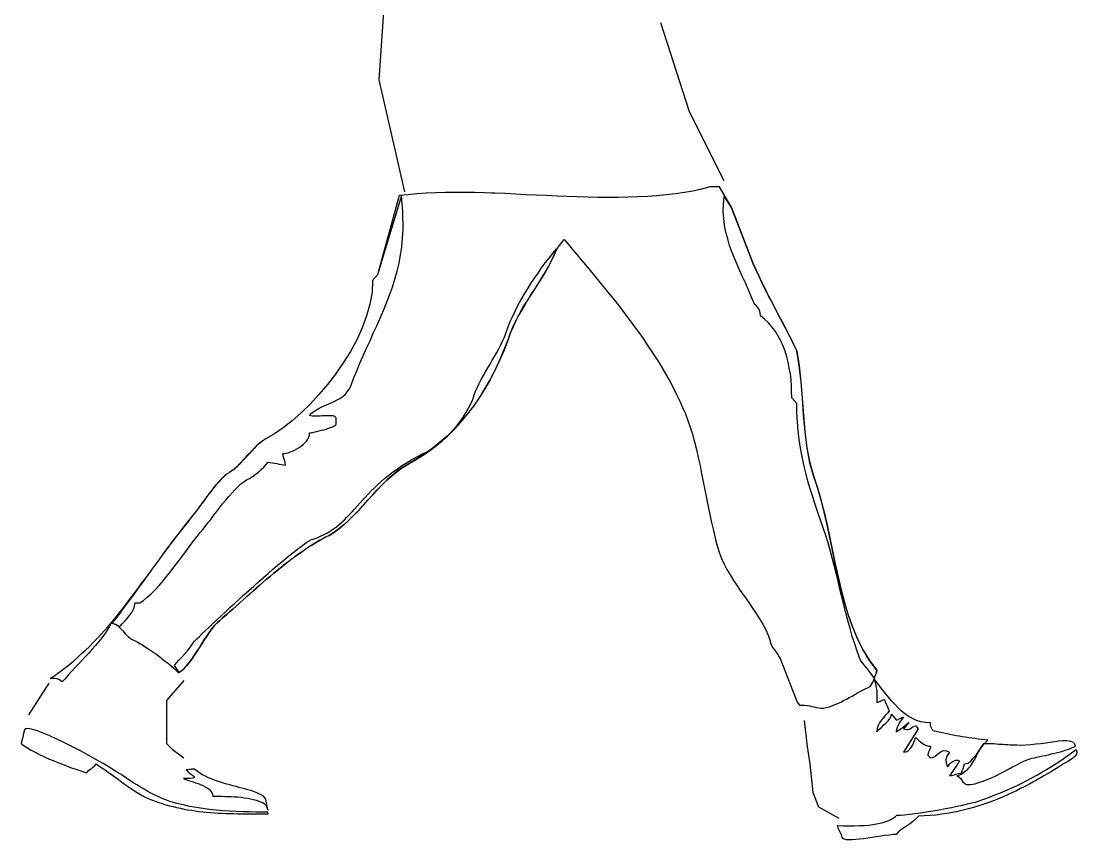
# Model space of a CAD drawing. Extents: x -9 to 154, y -154 to 88.
# Drawn here: x -9.1 to 153.9, y -153.9 to -27.6 of the extents above; entities that cross this region are included whole.
import ezdxf

# ---------------------------------------------------------------- set-up
doc = ezdxf.new("R2010")
doc.units = 0
doc.header["$LTSCALE"] = 25
doc.layers.get('0').update_dxf_attribs({"linetype": 'CONTINUOUS'})
for name, color, linetype in [('3', 7, 'CONTINUOUS'), ('4', 7, 'CONTINUOUS'), ('7', 7, 'CONTINUOUS')]:
    doc.layers.add(name, color=color, linetype=linetype)

msp = doc.modelspace()

# ---------------------------------------------------------------- linework, layer by layer
for p, q in [((-4.86, -129.73), (-7.97, -134.61)), ((15.98, -129.29), (13.32, -132.39)), ((13.32, -132.39), (13.32, -135.5)), ((13.32, -135.5), (13.32, -139.04)), ((111.78, -135.5), (112.22, -139.49)), ((13.32, -139.04), (14.21, -139.93)), ((14.21, -139.93), (15.98, -141.26)), ((112.22, -139.49), (112.66, -142.15)), ((112.66, -142.15), (113.11, -146.58)), ((113.11, -146.58), (113.99, -148.79)), ((113.99, -148.79), (117.1, -150.57))]:
    msp.add_line(p, q)
for points in [[(50.13, -53.93), (46.14, -36.65), (47.47, -17.14), (47.47, -11.82), (46.14, -7.39)], [(89.6, -27.78), (94.04, -41.52), (99.36, -52.16)]]:
    msp.add_lwpolyline(points)
at = {"layer": '3', "linetype": 'CONTINUOUS'}
for points in [[(4.9, -120.49), (5.1, -120.51), (5.28, -120.57), (5.46, -120.64), (5.64, -120.72), (5.79, -120.82), (5.91, -120.87), (6.07, -120.92), (6.19, -120.95), (6.5, -120.59), (6.88, -120.18), (7.24, -119.75), (7.62, -119.29), (7.95, -118.84), (8.2, -118.33), (8.38, -117.85), (8.46, -117.34), (9.19, -117.34), (9.75, -116.96), (10.34, -116.47), (10.95, -115.94), (11.56, -115.33), (12.17, -114.64), (12.78, -113.93), (13.39, -113.2), (14.02, -112.41), (14.63, -111.62), (15.21, -110.83), (15.82, -110.05), (16.41, -109.26), (16.97, -108.5), (17.5, -107.78), (18.04, -107.1), (18.54, -106.49), (18.92, -106.03), (19.31, -105.55), (19.71, -105.01), (20.14, -104.46), (20.58, -103.87), (21.03, -103.29), (21.52, -102.68), (21.97, -102.07), (22.46, -101.48), (22.94, -100.92), (23.4, -100.39), (23.88, -99.88), (24.34, -99.42), (24.79, -98.99), (25.25, -98.64), (25.68, -98.36), (26.12, -98.15), (26.57, -97.87), (27.03, -97.54), (27.51, -97.16), (27.95, -96.78), (28.35, -96.37), (28.73, -95.99), (29.04, -95.64), (29.34, -95.66), (29.67, -95.71), (30, -95.76), (30.36, -95.84), (30.71, -95.94), (31.05, -95.99), (31.38, -96.04), (31.68, -96.07), (31.63, -95.66), (31.5, -95.18), (31.35, -94.7), (31.3, -94.29), (31.53, -94.27), (31.81, -94.24), (32.09, -94.16), (32.42, -94.04), (32.75, -93.91), (33.1, -93.76), (33.43, -93.58), (33.79, -93.38), (34.09, -93.15), (34.4, -92.92), (34.68, -92.64), (34.93, -92.36), (35.14, -92.08), (35.29, -91.78), (35.39, -91.45), (35.42, -91.11), (35.52, -91.11), (35.7, -91.06), (35.95, -91.04), (36.23, -90.96), (36.53, -90.89), (36.89, -90.81), (37.25, -90.71), (37.63, -90.61), (37.98, -90.51), (38.34, -90.38), (38.64, -90.28), (38.95, -90.15), (39.18, -90.05), (39.38, -89.95), (39.48, -89.84), (39.53, -89.74), (39.53, -88.88), (39.48, -88.73), (39.38, -88.62), (39.23, -88.55), (39, -88.5), (38.72, -88.45), (38.41, -88.45), (38.08, -88.45), (37.75, -88.47), (37.4, -88.5), (37.04, -88.52), (36.69, -88.55), (36.38, -88.55), (36.08, -88.55), (35.8, -88.52), (35.59, -88.47), (35.42, -88.4), (35.72, -88.07), (36.08, -87.79), (36.46, -87.53), (36.89, -87.3), (37.32, -87.1), (37.78, -86.9), (38.26, -86.69), (38.74, -86.49), (39.2, -86.26), (39.66, -86.03), (40.09, -85.78), (40.52, -85.47), (40.9, -85.17), (41.23, -84.79), (41.54, -84.38), (41.77, -83.9), (42.2, -82.7), (42.68, -81.54), (43.17, -80.37), (43.67, -79.22), (44.21, -78.05), (44.74, -76.89), (45.25, -75.74), (45.78, -74.57), (46.32, -73.4), (46.82, -72.24), (47.31, -71.04), (47.77, -69.85), (48.2, -68.63), (48.58, -67.41), (48.93, -66.16), (49.24, -64.92), (49.67, -62.4), (49.85, -59.71), (49.8, -57.01), (49.59, -54.5), (45.88, -66.7), (45.15, -67.61), (45.05, -69.41), (44.72, -71.24), (44.21, -73.07), (43.52, -74.9), (42.68, -76.73), (41.72, -78.54), (40.62, -80.32), (39.43, -82.02), (38.19, -83.64), (36.84, -85.19), (35.49, -86.67), (34.09, -88.01), (32.7, -89.23), (31.32, -90.33), (29.98, -91.27), (28.68, -92.03), (28.33, -92.23), (27.97, -92.49), (27.59, -92.79), (27.21, -93.12), (26.83, -93.5), (26.45, -93.91), (26.06, -94.32), (25.68, -94.72), (25.3, -95.16), (24.92, -95.56), (24.54, -95.97), (24.16, -96.35), (23.78, -96.68), (23.4, -96.98), (23.04, -97.24), (22.69, -97.44), (22.38, -97.65), (22.08, -97.92), (21.75, -98.26), (21.39, -98.64), (21.03, -99.04), (20.65, -99.5), (20.3, -99.96), (19.92, -100.44), (19.53, -100.92), (19.18, -101.41), (18.85, -101.89), (18.52, -102.35), (18.19, -102.75), (17.91, -103.16), (17.65, -103.49), (17.43, -103.77), (16.61, -104.79), (15.8, -105.8), (15.01, -106.82), (14.2, -107.86), (13.44, -108.93), (12.65, -109.97), (11.89, -111.04), (11.1, -112.1), (10.34, -113.17), (9.57, -114.24), (8.79, -115.28), (8.02, -116.35), (7.26, -117.39), (6.47, -118.43), (5.69, -119.47), (4.9, -120.49)], [(122.57, -129), (122.39, -128.65), (122.14, -128.26), (121.81, -127.86), (121.48, -127.45), (121.12, -127.07), (120.82, -126.66), (120.54, -126.28), (120.36, -125.93), (119.95, -124.81), (119.57, -123.67), (119.19, -122.5), (118.86, -121.3), (118.51, -120.08), (118.2, -118.89), (117.9, -117.64), (117.59, -116.42), (117.29, -115.2), (117.01, -113.98), (116.7, -112.76), (116.4, -111.57), (116.09, -110.38), (115.79, -109.21), (115.46, -108.06), (115.13, -106.95), (114.69, -105.75), (114.29, -104.58), (113.88, -103.39), (113.47, -102.17), (113.09, -100.97), (112.71, -99.75), (112.36, -98.53), (112.03, -97.29), (111.72, -96.02), (111.47, -94.75), (111.21, -93.45), (111.01, -92.13), (110.86, -90.78), (110.73, -89.41), (110.65, -88.01), (110.63, -86.59), (109.87, -85.68), (109.84, -84.74), (109.82, -83.82), (109.74, -82.91), (109.64, -81.99), (109.48, -81.1), (109.31, -80.21), (109.1, -79.35), (108.85, -78.51), (108.54, -77.7), (108.19, -76.91), (107.78, -76.17), (107.35, -75.46), (106.84, -74.78), (106.28, -74.14), (105.67, -73.56), (105.01, -73.02), (104.99, -72.57), (104.89, -72.24), (104.76, -71.96), (104.58, -71.73), (104.4, -71.52), (104.23, -71.32), (104.05, -71.07), (103.89, -70.76), (103.51, -69.82), (103.13, -68.91), (102.7, -67.97), (102.27, -67.03), (101.84, -66.09), (101.43, -65.12), (101, -64.15), (100.62, -63.19), (100.26, -62.17), (99.96, -61.18), (99.68, -60.14), (99.47, -59.1), (99.35, -58.01), (99.27, -56.91), (99.3, -55.8), (99.42, -54.63), (100.52, -56.33), (103.13, -63.09), (103.49, -64), (103.87, -64.97), (104.3, -65.93), (104.76, -66.92), (105.24, -67.94), (105.72, -68.93), (106.26, -69.95), (106.77, -70.96), (107.3, -71.98), (107.81, -72.97), (108.32, -73.94), (108.82, -74.9), (109.31, -75.84), (109.79, -76.76), (110.22, -77.62), (110.63, -78.46), (110.98, -80.75), (111.24, -83.21), (111.44, -85.75), (111.64, -88.35), (111.87, -90.91), (112.2, -93.4), (112.64, -95.74), (113.25, -97.9), (113.83, -99.65), (114.36, -101.46), (114.85, -103.36), (115.3, -105.29), (115.71, -107.28), (116.14, -109.28), (116.55, -111.29), (117.01, -113.32), (117.46, -115.33), (118, -117.29), (118.58, -119.22), (119.24, -121.1), (120, -122.9), (120.87, -124.61), (121.86, -126.23), (122.98, -127.73), (122.93, -128.06), (122.77, -128.39), (122.65, -128.7), (122.57, -129)], [(15.27, -128.09), (14.53, -126.99), (14.86, -126.61), (15.24, -126.18), (15.67, -125.72), (16.1, -125.27), (16.51, -124.78), (16.87, -124.33), (17.17, -123.89), (17.37, -123.54), (17.65, -123.26), (18.01, -122.9), (18.42, -122.52), (18.85, -122.06), (19.36, -121.61), (19.89, -121.07), (20.47, -120.54), (21.08, -119.96), (21.75, -119.35), (22.41, -118.74), (23.09, -118.07), (23.83, -117.44), (24.54, -116.75), (25.28, -116.09), (26.04, -115.41), (26.78, -114.75), (27.54, -114.09), (28.28, -113.42), (29.01, -112.79), (29.75, -112.15), (30.44, -111.54), (31.12, -110.99), (31.78, -110.43), (32.42, -109.92), (33.03, -109.44), (33.59, -109), (34.09, -108.62), (34.58, -108.27), (35.01, -107.99), (35.36, -107.76), (35.7, -107.58), (35.95, -107.48), (36.56, -107.28), (37.12, -107.05), (37.65, -106.79), (38.16, -106.51), (38.64, -106.23), (39.1, -105.93), (39.56, -105.6), (39.99, -105.24), (40.4, -104.89), (40.8, -104.51), (41.18, -104.12), (41.59, -103.72), (41.97, -103.29), (42.35, -102.85), (42.76, -102.42), (43.17, -101.97), (43.57, -101.51), (44, -101.05), (44.44, -100.57), (44.89, -100.11), (45.38, -99.63), (45.88, -99.12), (46.42, -98.64), (46.98, -98.15), (47.59, -97.67), (48.22, -97.16), (48.91, -96.68), (49.62, -96.2), (50.38, -95.71), (51.2, -95.23), (52.06, -94.75), (52.97, -94.29), (53.53, -94.01), (54.12, -93.66), (54.73, -93.25), (55.31, -92.82), (55.9, -92.31), (56.48, -91.78), (57.04, -91.22), (57.6, -90.61), (58.13, -90), (58.64, -89.34), (59.12, -88.68), (59.56, -87.99), (59.94, -87.3), (60.29, -86.62), (60.6, -85.93), (60.83, -85.25), (61.05, -84.66), (61.31, -84.05), (61.61, -83.47), (61.92, -82.86), (62.25, -82.27), (62.58, -81.69), (62.93, -81.08), (63.27, -80.49), (63.62, -79.91), (63.98, -79.3), (64.31, -78.71), (64.64, -78.13), (64.94, -77.52), (65.22, -76.94), (65.48, -76.33), (65.7, -75.74), (66.01, -74.9), (66.34, -74.04), (66.72, -73.18), (67.13, -72.31), (67.58, -71.47), (68.04, -70.61), (68.52, -69.75), (69.06, -68.91), (69.57, -68.07), (70.13, -67.25), (70.68, -66.44), (71.24, -65.65), (71.8, -64.89), (72.39, -64.13), (72.97, -63.42), (73.53, -62.71), (73.15, -63.62), (72.74, -64.51), (72.29, -65.4), (71.8, -66.26), (71.29, -67.1), (70.76, -67.97), (70.23, -68.8), (69.69, -69.64), (69.13, -70.51), (68.63, -71.35), (68.12, -72.21), (67.64, -73.07), (67.18, -73.94), (66.77, -74.83), (66.39, -75.74), (66.09, -76.66), (65.42, -78.31), (64.74, -79.91), (64.03, -81.46), (63.27, -82.93), (62.45, -84.33), (61.59, -85.7), (60.7, -87), (59.76, -88.22), (58.77, -89.41), (57.73, -90.53), (56.63, -91.6), (55.49, -92.59), (54.3, -93.55), (53.05, -94.44), (51.73, -95.28), (50.36, -96.07), (49.59, -96.55), (48.83, -97.11), (48.1, -97.72), (47.33, -98.41), (46.6, -99.14), (45.86, -99.93), (45.12, -100.72), (44.39, -101.51), (43.65, -102.32), (42.91, -103.11), (42.17, -103.87), (41.44, -104.61), (40.7, -105.29), (39.94, -105.93), (39.18, -106.49), (38.41, -106.95), (37.88, -107.2), (37.35, -107.48), (36.81, -107.78), (36.31, -108.09), (35.75, -108.42), (35.21, -108.77), (34.68, -109.13), (34.15, -109.49), (33.61, -109.87), (33.08, -110.27), (32.54, -110.68), (31.99, -111.09), (31.45, -111.49), (30.92, -111.93), (30.38, -112.36), (29.85, -112.82), (29.32, -113.25), (28.78, -113.7), (28.25, -114.16), (27.72, -114.62), (27.18, -115.08), (26.65, -115.53), (26.14, -116.02), (25.61, -116.47), (25.1, -116.93), (24.57, -117.39), (24.06, -117.85), (23.55, -118.28), (23.04, -118.74), (22.53, -119.17), (22.02, -119.6), (21.54, -120.03), (21.14, -120.41), (20.73, -120.84), (20.32, -121.35), (19.92, -121.89), (19.53, -122.45), (19.15, -123.03), (18.75, -123.64), (18.37, -124.25), (17.98, -124.86), (17.6, -125.44), (17.22, -126), (16.84, -126.54), (16.46, -127.02), (16.05, -127.45), (15.67, -127.81), (15.27, -128.09)], [(135.35, -144.02), (135.5, -144.07), (135.68, -144.22), (135.89, -144.45), (136.09, -144.68), (136.29, -144.93), (136.5, -145.16), (136.67, -145.31), (136.83, -145.37), (137.46, -145.34), (138.1, -145.24), (138.76, -145.06), (139.42, -144.86), (140.05, -144.6), (140.71, -144.32), (141.37, -144.02), (142.04, -143.66), (142.67, -143.33), (143.31, -142.98), (143.94, -142.65), (144.58, -142.32), (145.19, -142.01), (145.77, -141.73), (146.38, -141.5), (146.94, -141.3), (147.32, -141.22), (147.7, -141.12), (148.13, -141.05), (148.57, -140.94), (149.02, -140.87), (149.48, -140.77), (149.96, -140.64), (150.45, -140.54), (150.9, -140.44), (151.36, -140.31), (151.82, -140.18), (152.22, -140.03), (152.63, -139.9), (153.01, -139.75), (153.34, -139.6), (153.65, -139.42), (153.57, -139.11), (153.37, -138.89), (153.09, -138.76), (152.71, -138.66), (152.25, -138.63), (151.72, -138.63), (151.11, -138.68), (150.47, -138.76), (149.76, -138.86), (149.05, -138.96), (148.31, -139.06), (147.55, -139.14), (146.79, -139.24), (146.02, -139.29), (145.31, -139.32), (144.6, -139.29), (144.37, -139.29), (144.12, -139.29), (143.84, -139.27), (143.53, -139.27), (143.2, -139.24), (142.87, -139.22), (142.52, -139.19), (142.16, -139.17), (141.81, -139.17), (141.45, -139.14), (141.07, -139.11), (140.74, -139.09), (140.38, -139.09), (140.05, -139.06), (139.75, -139.06), (139.47, -139.06), (139.27, -139.34), (139.06, -139.65), (138.86, -140), (138.66, -140.36), (138.45, -140.74), (138.25, -141.12), (138.05, -141.5), (137.82, -141.88), (137.56, -142.27), (137.33, -142.62), (137.05, -142.95), (136.78, -143.26), (136.44, -143.51), (136.11, -143.74), (135.76, -143.92), (135.35, -144.02)], [(28.94, -149.33), (28.68, -147.6), (28.3, -147.17), (27.95, -146.97), (27.56, -146.79), (27.16, -146.61), (26.75, -146.46), (26.32, -146.31), (25.89, -146.18), (25.43, -146.03), (24.97, -145.9), (24.51, -145.8), (24.06, -145.67), (23.57, -145.54), (23.09, -145.42), (22.61, -145.29), (22.13, -145.16), (21.67, -145.01), (21.19, -144.86), (20.73, -144.68), (20.25, -144.5), (19.79, -144.32), (19.33, -144.09), (18.9, -143.87), (18.47, -143.61), (18.04, -143.31), (17.63, -142.98), (17.5, -142.98), (17.35, -142.98), (17.17, -143), (16.99, -143.03), (16.82, -143.05), (16.64, -143.08), (16.49, -143.1), (16.33, -143.1), (16.66, -143.43), (17.02, -143.71), (17.35, -143.94), (17.58, -144.15), (17.63, -144.27), (17.4, -144.37), (16.87, -144.43), (15.93, -144.45), (16.15, -144.55), (16.41, -144.65), (16.74, -144.76), (17.07, -144.86), (17.43, -144.96), (17.81, -145.09), (18.19, -145.21), (18.57, -145.37), (18.95, -145.52), (19.28, -145.7), (19.61, -145.87), (19.89, -146.1), (20.12, -146.33), (20.3, -146.58), (20.4, -146.86), (20.45, -147.17), (20.88, -147.17), (21.34, -147.17), (21.82, -147.17), (22.3, -147.19), (22.79, -147.19), (23.3, -147.22), (23.83, -147.25), (24.34, -147.27), (24.85, -147.32), (25.33, -147.4), (25.81, -147.47), (26.29, -147.55), (26.73, -147.65), (27.16, -147.78), (27.56, -147.93), (27.92, -148.08), (28.17, -148.14), (28.4, -148.29), (28.58, -148.49), (28.71, -148.69), (28.81, -148.92), (28.89, -149.13), (28.94, -149.28), (28.94, -149.33)]]:
    msp.add_lwpolyline(points, dxfattribs=at)
at = {"layer": '4', "linetype": 'CONTINUOUS'}
for points in [[(4.82, -120.36), (4.52, -120.95), (4.16, -121.56), (3.75, -122.14), (3.32, -122.75), (2.84, -123.33), (2.36, -123.92), (1.85, -124.5), (1.32, -125.09), (0.78, -125.67), (0.22, -126.26), (-0.31, -126.82), (-0.84, -127.38), (-1.35, -127.93), (-1.86, -128.49), (-2.34, -129.03), (-2.78, -129.53), (-2.98, -129.36), (-3.18, -129.2), (-3.41, -129.1), (-3.66, -129.05), (-3.89, -129), (-4.15, -128.98), (-4.4, -128.98), (-4.63, -128.98), (-4.07, -128.62), (-3.49, -128.21), (-2.88, -127.78), (-2.27, -127.32), (-1.66, -126.84), (-1.05, -126.31), (-0.44, -125.77), (0.17, -125.22), (0.81, -124.63), (1.42, -124.05), (2, -123.44), (2.59, -122.83), (3.17, -122.22), (3.75, -121.58), (4.29, -120.97), (4.82, -120.36)], [(139.57, -139.06), (139.65, -138.96), (140.15, -138.53), (139.65, -138.48), (139.14, -138.4), (138.63, -138.35), (138.15, -138.28), (137.64, -138.23), (137.16, -138.15), (136.67, -138.07), (136.19, -138), (135.71, -137.92), (135.23, -137.84), (134.74, -137.74), (134.26, -137.64), (133.8, -137.54), (133.32, -137.44), (132.86, -137.34), (132.38, -137.21), (132.13, -137.18), (131.9, -137.13), (131.69, -137.01), (131.54, -136.88), (131.41, -136.68), (131.34, -136.45), (131.29, -136.17), (131.26, -135.86), (130.5, -135.81), (129.79, -135.68), (129.13, -135.46), (128.49, -135.18), (127.88, -134.85), (127.3, -134.44), (126.76, -133.98), (126.23, -133.5), (125.75, -132.97), (125.26, -132.43), (124.78, -131.87), (124.35, -131.31), (123.89, -130.75), (123.46, -130.2), (123.05, -129.66), (122.62, -129.15), (122.85, -130.14), (122.98, -130.98), (123, -131.77), (123, -132.69), (123.16, -132.66), (123.28, -132.61), (123.43, -132.56), (123.59, -132.46), (123.71, -132.38), (123.87, -132.33), (123.99, -132.28), (124.15, -132.25), (124.27, -132.66), (124.53, -133.14), (124.76, -133.63), (124.88, -134.03), (124.58, -134.39), (124.27, -134.72), (123.97, -135.07), (123.66, -135.46), (123.41, -135.86), (123.18, -136.27), (123.05, -136.73), (123, -137.21), (123.31, -136.88), (123.69, -136.55), (124.04, -136.19), (124.43, -135.86), (124.76, -135.51), (125.01, -135.18), (125.19, -134.82), (125.26, -134.49), (126, -135.4), (126.15, -135.38), (126.31, -135.33), (126.43, -135.25), (126.59, -135.18), (126.71, -135.1), (126.84, -135.02), (126.99, -134.97), (127.12, -134.95), (126.97, -135.15), (126.79, -135.38), (126.61, -135.63), (126.43, -135.91), (126.26, -136.22), (126.13, -136.55), (126.03, -136.88), (126, -137.21), (126.46, -136.95), (126.92, -136.62), (127.35, -136.27), (127.7, -135.96), (127.91, -135.79), (127.91, -135.81), (127.65, -136.09), (127.12, -136.75), (127.5, -136.85), (127.78, -136.88), (128.03, -136.83), (128.21, -136.7), (128.39, -136.57), (128.57, -136.45), (128.77, -136.34), (129.03, -136.32), (129.38, -136.75), (127.12, -140.38), (127.5, -140.33), (127.83, -140.16), (128.11, -139.9), (128.34, -139.57), (128.54, -139.22), (128.72, -138.83), (128.87, -138.45), (129.03, -138.1), (129.2, -138.3), (129.43, -138.5), (129.69, -138.73), (129.99, -138.96), (130.32, -139.17), (130.65, -139.32), (130.96, -139.42), (131.26, -139.47), (131.21, -139.8), (131.08, -140.16), (130.93, -140.49), (130.88, -140.82), (131.26, -141.27), (131.64, -141.2), (132, -140.99), (132.3, -140.74), (132.61, -140.49), (132.94, -140.26), (133.29, -140.13), (133.73, -140.16), (134.23, -140.38), (133.8, -140.99), (133.65, -141.5), (133.68, -142.04), (133.88, -142.65), (134.03, -142.47), (134.21, -142.24), (134.44, -142.04), (134.67, -141.83), (134.92, -141.71), (135.2, -141.6), (135.48, -141.63), (135.76, -141.73), (135.61, -141.93), (135.43, -142.21), (135.23, -142.54), (135, -142.88), (134.79, -143.21), (134.59, -143.51), (134.41, -143.79), (134.23, -143.99), (134.51, -143.97), (134.74, -143.92), (134.97, -143.87), (135.17, -143.76), (135.4, -143.69), (135.61, -143.64), (135.86, -143.59), (136.11, -143.56), (136.17, -143.21), (136.32, -142.88), (136.44, -142.52), (136.5, -142.19), (137.03, -142.06), (137.51, -141.76), (137.94, -141.27), (138.38, -140.72), (138.78, -140.11), (138.88, -139.95), (138.88, -139.95), (139.57, -139.06)]]:
    msp.add_lwpolyline(points, dxfattribs=at)
at = {"layer": '7', "linetype": 'CONTINUOUS'}
for points in [[(4.77, -120.46), (5.25, -120.57), (5.74, -120.84), (6.17, -121.23), (6.6, -121.66), (7.01, -122.14), (7.44, -122.57), (7.92, -122.95), (8.46, -123.18), (8.81, -123.36), (9.22, -123.59), (9.62, -123.82), (10.03, -124.1), (10.46, -124.38), (10.92, -124.68), (11.38, -124.99), (11.84, -125.32), (12.27, -125.65), (12.72, -126), (13.18, -126.36), (13.61, -126.71), (14.02, -127.07), (14.43, -127.43), (14.83, -127.78), (15.19, -128.14), (15.62, -127.83), (16.03, -127.48), (16.43, -127.04), (16.82, -126.56), (17.22, -126.03), (17.6, -125.44), (17.98, -124.86), (18.39, -124.25), (18.77, -123.64), (19.15, -123.03), (19.53, -122.45), (19.94, -121.86), (20.32, -121.33), (20.73, -120.84), (21.14, -120.41), (21.57, -120.03), (22.05, -119.6), (22.56, -119.17), (23.07, -118.74), (23.57, -118.28), (24.08, -117.82), (24.59, -117.36), (25.1, -116.91), (25.63, -116.45), (26.14, -115.99), (26.67, -115.53), (27.21, -115.08), (27.72, -114.62), (28.25, -114.16), (28.78, -113.7), (29.32, -113.25), (29.85, -112.79), (30.38, -112.36), (30.92, -111.93), (31.48, -111.49), (32.01, -111.06), (32.54, -110.66), (33.08, -110.25), (33.61, -109.87), (34.15, -109.49), (34.68, -109.11), (35.21, -108.75), (35.77, -108.42), (36.31, -108.09), (36.84, -107.76), (37.35, -107.45), (37.88, -107.17), (38.41, -106.92), (39.18, -106.46), (39.94, -105.9), (40.7, -105.29), (41.44, -104.61), (42.17, -103.87), (42.94, -103.11), (43.67, -102.32), (44.41, -101.51), (45.12, -100.72), (45.86, -99.91), (46.62, -99.14), (47.36, -98.41), (48.1, -97.72), (48.86, -97.11), (49.62, -96.55), (50.38, -96.07), (51.75, -95.28), (53.08, -94.44), (54.32, -93.55), (55.54, -92.59), (56.68, -91.6), (57.78, -90.53), (58.82, -89.41), (59.81, -88.22), (60.75, -87), (61.64, -85.7), (62.48, -84.33), (63.29, -82.91), (64.05, -81.43), (64.79, -79.91), (65.48, -78.31), (66.11, -76.63), (66.42, -75.72), (66.8, -74.8), (67.2, -73.91), (67.66, -73.05), (68.14, -72.18), (68.65, -71.32), (69.19, -70.48), (69.74, -69.62), (70.28, -68.78), (70.81, -67.94), (71.35, -67.08), (71.88, -66.21), (72.36, -65.35), (72.82, -64.46), (73.22, -63.55), (73.61, -62.63), (74.72, -61.26), (75.36, -62.02), (76.02, -62.81), (76.68, -63.6), (77.34, -64.41), (78.03, -65.2), (78.71, -66.04), (79.4, -66.85), (80.09, -67.69), (80.8, -68.55), (81.48, -69.39), (82.17, -70.25), (82.88, -71.14), (83.57, -72.03), (84.25, -72.92), (84.91, -73.81), (85.6, -74.73), (86.26, -75.64), (86.9, -76.56), (87.53, -77.5), (88.17, -78.44), (88.78, -79.38), (89.39, -80.32), (89.97, -81.28), (90.53, -82.25), (91.06, -83.21), (91.6, -84.2), (92.08, -85.19), (92.56, -86.19), (92.99, -87.18), (93.43, -88.17), (93.83, -89.18), (94.19, -90.2), (94.52, -91.32), (94.85, -92.49), (95.13, -93.68), (95.41, -94.88), (95.69, -96.12), (95.94, -97.39), (96.2, -98.64), (96.45, -99.91), (96.68, -101.2), (96.93, -102.45), (97.19, -103.72), (97.47, -104.94), (97.75, -106.16), (98.02, -107.35), (98.36, -108.52), (98.69, -109.64), (99.02, -110.48), (99.4, -111.34), (99.83, -112.18), (100.34, -113.02), (100.87, -113.88), (101.43, -114.72), (102.01, -115.58), (102.62, -116.42), (103.21, -117.26), (103.79, -118.13), (104.35, -118.96), (104.89, -119.8), (105.39, -120.64), (105.83, -121.51), (106.21, -122.34), (106.54, -123.18), (106.59, -123.54), (106.74, -123.89), (106.94, -124.25), (107.17, -124.58), (107.43, -124.94), (107.68, -125.29), (107.88, -125.62), (108.04, -125.93), (110.7, -132.66), (111.03, -133.14), (111.82, -133.14), (112.23, -133.17), (112.61, -133.22), (112.97, -133.3), (113.3, -133.37), (113.65, -133.47), (114.01, -133.52), (114.36, -133.58), (114.77, -133.6), (115.2, -133.5), (115.63, -133.37), (116.07, -133.22), (116.52, -133.04), (116.96, -132.84), (117.41, -132.63), (117.84, -132.41), (118.3, -132.18), (118.73, -131.95), (119.17, -131.72), (119.57, -131.47), (120, -131.24), (120.41, -131.01), (120.79, -130.81), (121.17, -130.6), (121.53, -130.42), (121.68, -130.37), (121.86, -130.25), (122.04, -130.07), (122.22, -129.84), (122.37, -129.59), (122.49, -129.36), (122.6, -129.13), (122.62, -128.98), (122.7, -128.7), (122.83, -128.37), (122.95, -128.04), (123, -127.71), (121.88, -126.21), (120.89, -124.58), (120.03, -122.88), (119.27, -121.07), (118.61, -119.22), (118.02, -117.29), (117.49, -115.31), (117.03, -113.3), (116.57, -111.29), (116.17, -109.26), (115.74, -107.25), (115.33, -105.27), (114.87, -103.34), (114.39, -101.43), (113.86, -99.63), (113.27, -97.87), (112.66, -95.71), (112.23, -93.38), (111.92, -90.91), (111.7, -88.35), (111.49, -85.75), (111.29, -83.21), (111.01, -80.75), (110.65, -78.46), (110.25, -77.62), (109.82, -76.76), (109.36, -75.84), (108.88, -74.9), (108.37, -73.94), (107.86, -72.97), (107.33, -71.98), (106.82, -70.96), (106.28, -69.95), (105.78, -68.93), (105.29, -67.94), (104.81, -66.92), (104.35, -65.93), (103.92, -64.97), (103.54, -64), (103.18, -63.09), (100.57, -56.3), (99.63, -54.73), (98.69, -53.15), (97.19, -53.15), (95.92, -53.48), (94.59, -53.79), (93.27, -54.02), (91.88, -54.22), (90.48, -54.4), (89.03, -54.52), (87.58, -54.65), (86.08, -54.7), (84.58, -54.75), (83.06, -54.78), (81.51, -54.78), (79.93, -54.78), (78.36, -54.73), (76.78, -54.7), (75.18, -54.63), (73.61, -54.58), (72.01, -54.5), (70.41, -54.42), (68.8, -54.35), (67.2, -54.27), (65.6, -54.19), (64.03, -54.14), (64.03, -54.14), (63.52, -54.12), (62.48, -54.09), (62.48, -54.09), (60.9, -54.04), (59.38, -54.02), (57.85, -54.02), (56.35, -54.04), (54.88, -54.07), (53.43, -54.14), (52.01, -54.22), (50.61, -54.35), (49.24, -54.5), (45.91, -66.7), (45.15, -67.59), (45.05, -69.39), (44.72, -71.22), (44.21, -73.05), (43.52, -74.9), (42.68, -76.73), (41.72, -78.54), (40.62, -80.29), (39.43, -82.02), (38.19, -83.64), (36.84, -85.19), (35.49, -86.67), (34.09, -88.01), (32.7, -89.23), (31.32, -90.33), (29.98, -91.27), (28.68, -92.03), (28.33, -92.23), (27.97, -92.46), (27.59, -92.77), (27.23, -93.12), (26.85, -93.48), (26.47, -93.88), (26.09, -94.29), (25.71, -94.72), (25.3, -95.13), (24.92, -95.56), (24.54, -95.94), (24.16, -96.32), (23.8, -96.68), (23.42, -96.98), (23.07, -97.24), (22.71, -97.44), (22.41, -97.65), (22.1, -97.92), (21.77, -98.26), (21.41, -98.61), (21.06, -99.04), (20.68, -99.47), (20.32, -99.96), (19.94, -100.44), (19.56, -100.92), (19.2, -101.41), (18.87, -101.89), (18.54, -102.32), (18.21, -102.75), (17.93, -103.13), (17.68, -103.49), (17.45, -103.77), (16.64, -104.76), (15.82, -105.8), (15.01, -106.82), (14.22, -107.86), (13.44, -108.9), (12.65, -109.97), (11.89, -111.04), (11.1, -112.08), (10.31, -113.15), (9.52, -114.21), (8.74, -115.28), (7.95, -116.32), (7.16, -117.39), (6.35, -118.41), (5.53, -119.45), (4.72, -120.46), (4.72, -120.46), (4.72, -120.49)], [(4.77, -120.46), (4.72, -120.46), (4.72, -120.49)], [(-8.59, -136.9), (-8.75, -137.51), (-8.87, -138.07), (-9, -138.58), (-9.13, -139.04), (-8.67, -139.37), (-8.16, -139.72), (-7.6, -140.05), (-6.97, -140.38), (-6.31, -140.72), (-5.62, -141.05), (-4.91, -141.38), (-4.2, -141.68), (-3.46, -141.96), (-2.75, -142.24), (-2.04, -142.52), (-1.35, -142.77), (-0.69, -143), (-0.08, -143.21), (0.48, -143.41), (0.96, -143.56), (1.11, -143.38), (1.29, -143.21), (1.49, -143.05), (1.72, -142.88), (1.93, -142.7), (2.13, -142.52), (2.31, -142.37), (2.46, -142.19), (2.89, -142.47), (3.35, -142.77), (3.83, -143.1), (4.31, -143.46), (4.82, -143.82), (5.36, -144.2), (5.89, -144.6), (6.42, -144.98), (6.96, -145.37), (7.49, -145.75), (8.02, -146.1), (8.53, -146.43), (9.04, -146.74), (9.55, -147.04), (10.03, -147.3), (10.49, -147.5), (11.02, -147.73), (11.56, -147.93), (12.11, -148.14), (12.65, -148.31), (13.21, -148.49), (13.77, -148.64), (14.33, -148.77), (14.88, -148.92), (15.47, -149.02), (16.03, -149.15), (16.61, -149.25), (17.17, -149.33), (17.76, -149.43), (18.34, -149.51), (18.92, -149.56), (19.51, -149.61), (20.09, -149.66), (20.7, -149.71), (21.29, -149.76), (21.87, -149.79), (22.48, -149.81), (23.07, -149.84), (23.65, -149.84), (24.26, -149.86), (24.85, -149.86), (25.46, -149.89), (26.06, -149.89), (26.65, -149.89), (27.26, -149.89), (27.84, -149.89), (28.45, -149.89), (29.04, -149.89), (28.99, -149.61), (28.05, -149.61), (27.11, -149.61), (26.12, -149.58), (25.1, -149.56), (24.08, -149.53), (23.07, -149.48), (22.02, -149.41), (20.98, -149.33), (19.94, -149.2), (18.92, -149.08), (17.88, -148.92), (16.89, -148.74), (15.9, -148.52), (14.94, -148.29), (14, -148.01), (13.08, -147.68), (12.65, -147.5), (12.22, -147.32), (11.78, -147.12), (11.35, -146.92), (10.92, -146.69), (10.46, -146.43), (10.03, -146.2), (9.6, -145.95), (9.17, -145.67), (8.74, -145.42), (8.3, -145.14), (7.87, -144.88), (7.46, -144.6), (7.06, -144.35), (6.68, -144.09), (6.3, -143.84), (5.51, -143.33), (4.57, -142.75), (3.53, -142.14), (2.41, -141.5), (1.24, -140.84), (0.02, -140.18), (-1.2, -139.55), (-2.42, -138.94), (-3.59, -138.38), (-4.68, -137.87), (-5.72, -137.44), (-6.61, -137.08), (-7.37, -136.85), (-7.98, -136.73), (-8.39, -136.75), (-8.59, -136.9)], [(153.77, -139.95), (153.88, -140.33), (153.8, -140.69), (153.6, -140.99), (153.27, -141.3), (152.89, -141.55), (152.5, -141.81), (152.12, -142.01), (151.82, -142.19), (151.36, -142.47), (150.88, -142.77), (150.39, -143.08), (149.89, -143.38), (149.35, -143.69), (148.79, -144.02), (148.24, -144.35), (147.65, -144.68), (147.07, -145.01), (146.46, -145.34), (145.82, -145.67), (145.19, -146), (144.53, -146.33), (143.84, -146.66), (143.15, -146.97), (142.47, -147.27), (141.76, -147.58), (141.02, -147.86), (140.26, -148.14), (139.52, -148.41), (138.73, -148.67), (137.94, -148.9), (137.16, -149.13), (136.34, -149.33), (135.5, -149.51), (134.67, -149.69), (133.83, -149.84), (132.96, -149.96), (132.1, -150.07), (131.21, -150.14), (130.32, -150.19), (129.41, -150.22), (128.97, -150.7), (128.49, -151.11), (128.03, -151.46), (127.55, -151.79), (127.09, -152.12), (126.66, -152.43), (126.28, -152.73), (125.98, -153.06), (125.44, -153.09), (124.88, -153.17), (124.25, -153.24), (123.61, -153.34), (122.95, -153.42), (122.27, -153.52), (121.61, -153.62), (120.94, -153.73), (120.31, -153.8), (119.73, -153.85), (119.19, -153.9), (118.71, -153.9), (118.3, -153.88), (117.97, -153.8), (117.74, -153.67), (117.62, -153.52), (117.51, -153.12), (117.26, -152.61), (117.01, -152.12), (116.93, -151.69), (117.84, -151.72), (118.71, -151.74), (119.55, -151.72), (120.31, -151.69), (121.05, -151.67), (121.73, -151.62), (122.37, -151.54), (122.95, -151.44), (123.49, -151.34), (123.99, -151.21), (124.45, -151.06), (124.86, -150.9), (125.24, -150.73), (125.57, -150.52), (125.85, -150.32), (126.1, -150.09), (126.64, -150.07), (127.27, -150.02), (128.01, -149.94), (128.85, -149.84), (129.74, -149.71), (130.68, -149.58), (131.64, -149.43), (132.61, -149.25), (133.57, -149.08), (134.51, -148.9), (135.4, -148.72), (136.24, -148.54), (137, -148.36), (137.66, -148.21), (138.22, -148.06), (138.63, -147.93), (139.49, -147.63), (140.38, -147.3), (141.22, -146.97), (142.09, -146.64), (142.9, -146.28), (143.74, -145.92), (144.55, -145.54), (145.36, -145.16), (146.15, -144.76), (146.91, -144.35), (147.7, -143.92), (148.46, -143.48), (149.2, -143.05), (149.94, -142.6), (150.67, -142.14), (151.39, -141.66), (153.77, -139.95)]]:
    msp.add_lwpolyline(points, dxfattribs=at)

doc.saveas('drawing.dxf')
